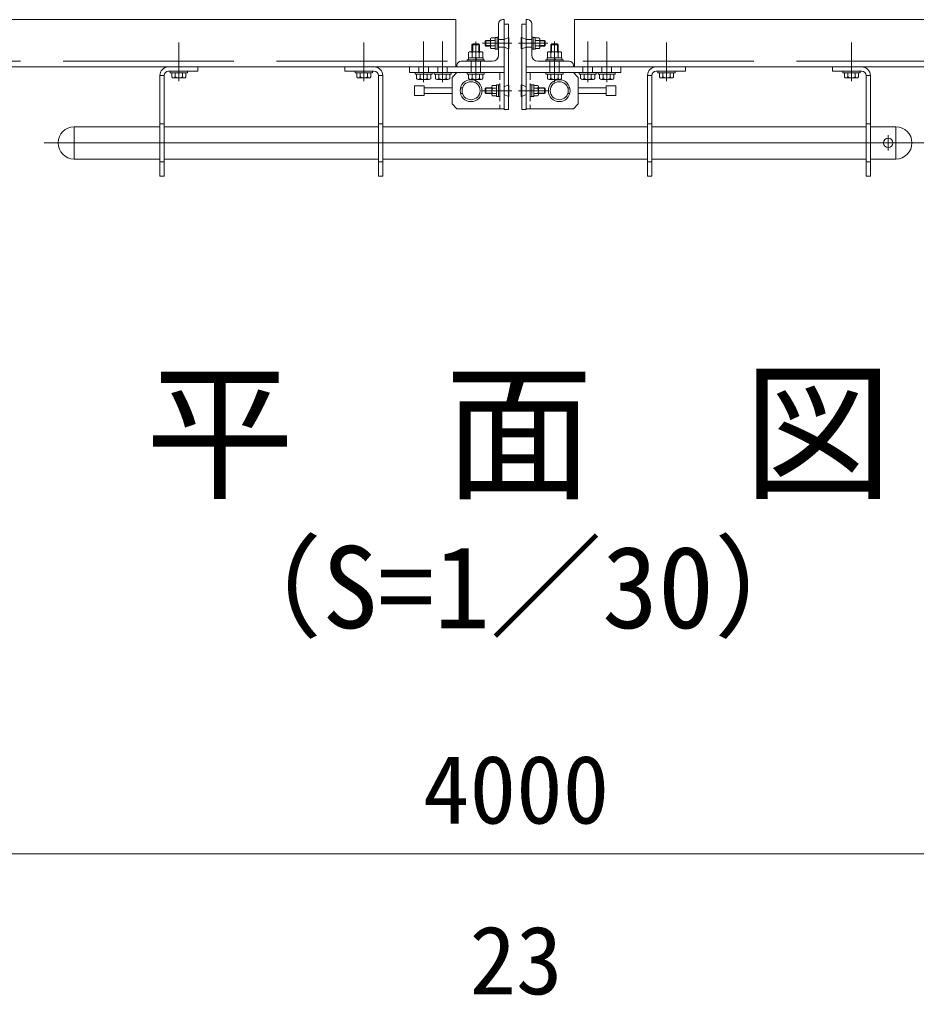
# Model space of a CAD drawing. Units: millimetres, scale not verified. Extents: x -6300 to 6300, y -4455 to 4455.
# Drawn here: x -2572 to -1626, y 2423 to 3452 of the extents above; entities that cross this region are included whole.
import ezdxf
from ezdxf.enums import TextEntityAlignment as Align

# ---------------------------------------------------------------- set-up
doc = ezdxf.new("R2010")
doc.units = ezdxf.units.MM
doc.header["$LTSCALE"] = 30
for name, pattern in [('DASHED', [7.5, 6, -1.5]), ('USER1', [50.8, 31.75, -6.35, 6.35, -6.35]), ('USER2', [0.375, 0.25, -0.125])]:
    doc.linetypes.add(name, pattern=pattern)
for name, color, linetype, lineweight in [('0-0_D-STR1', 1, 'Continuous', 18), ('0-1_D-BMK', 2, 'USER1', 13), ('0-5_D-STR-DIM', 7, 'Continuous', 9), ('0-7_D-STR3', 3, 'Continuous', 13), ('0-A_D-TTL-TXT', 7, 'Continuous', 18)]:
    doc.layers.add(name, color=color, linetype=linetype, lineweight=lineweight)
doc.styles.add('ＭＳ ゴシック', font='')
doc.styles.get('ＭＳ ゴシック').set_extended_font_data('MS Gothic')

msp = doc.modelspace()

# ---------------------------------------------------------------- linework, layer by layer
at = {"layer": '0-0_D-STR1'}
for p, q in [((-3329.1, 3451.86), (-2112.01, 3451.86)), ((-2112.01, 3451.86), (-2112.01, 3401.86)), ((-2067.01, 3414.36), (-2067.01, 3447.36)), ((-2032.01, 3414.36), (-2032.01, 3447.36)), ((-1987.01, 3451.86), (-1987.01, 3401.86)), ((-769.82, 3451.86), (-1987.01, 3451.86)), ((-2106.51, 3407.86), (-2073.51, 3407.86)), ((-1992.51, 3407.86), (-2025.51, 3407.86)), ((-3910.01, 3401.86), (-2112.01, 3401.86)), ((-189.01, 3401.86), (-1987.01, 3401.86))]:
    msp.add_line(p, q, dxfattribs=at)
at = {"layer": '0-0_D-STR1', "linetype": 'DASHED'}
for p, q in [((-2067.01, 3430.86), (-2061.01, 3430.86)), ((-2032.01, 3430.86), (-2038.01, 3430.86)), ((-2067.01, 3422.86), (-2061.01, 3422.86)), ((-2032.01, 3422.86), (-2038.01, 3422.86)), ((-2975.98, 3407.86), (-2112.01, 3407.86)), ((-2096.01, 3407.86), (-2096.01, 3401.86)), ((-2086.01, 3407.86), (-2086.01, 3401.86)), ((-2013.01, 3407.86), (-2013.01, 3401.86)), ((-2003.01, 3407.86), (-2003.01, 3401.86)), ((-1123.03, 3407.86), (-1987.01, 3407.86))]:
    msp.add_line(p, q, dxfattribs=at)
at = {"layer": '0-0_D-STR1'}
for points in [[(-2062.51, 3451.86), (-2061.01, 3451.86), (-2061.01, 3401.86), (-2111.01, 3401.86), (-2111.01, 3403.36)], [(-2036.51, 3451.86), (-2038.01, 3451.86), (-2038.01, 3401.86), (-1988.01, 3401.86), (-1988.01, 3403.36)]]:
    msp.add_lwpolyline(points, dxfattribs=at)
for centre, radius, start, end in [((-2062.51, 3447.36), 4.5, 90, 180), ((-2036.51, 3447.36), 4.5, 0, 90), ((-2106.51, 3403.36), 4.5, 90, 180), ((-2073.51, 3414.36), 6.5, 270, 0), ((-2025.51, 3414.36), 6.5, 180, 270), ((-1992.51, 3403.36), 4.5, 0, 90)]:
    msp.add_arc(centre, radius, start, end, dxfattribs=at)
at = {"layer": '0-1_D-BMK'}
for p, q in [((-2404.01, 3386.77), (-2404.01, 3427.77)), ((-2209.01, 3386.77), (-2209.01, 3427.77)), ((-2146.01, 3385.86), (-2146.01, 3428.76)), ((-2126.01, 3385.86), (-2126.01, 3428.76)), ((-2091.01, 3385.86), (-2091.01, 3428.76)), ((-2053.01, 3426.86), (-2084.01, 3426.86)), ((-2046.01, 3426.86), (-2015.01, 3426.86)), ((-2008.01, 3385.86), (-2008.01, 3428.76)), ((-1973, 3385.86), (-1973, 3428.76)), ((-1953, 3385.86), (-1953, 3428.76)), ((-1890.01, 3386.77), (-1890.01, 3427.77)), ((-1695.01, 3386.77), (-1695.01, 3427.77)), ((-2053.01, 3376.86), (-2084.01, 3376.86)), ((-2046.01, 3376.86), (-2015.01, 3376.86)), ((-1656.25, 3313.71), (-1656.25, 3329.93)), ((-1615.5, 3321.86), (-2546, 3321.86))]:
    msp.add_line(p, q, dxfattribs=at)
at = {"layer": '0-5_D-STR-DIM'}
msp.add_line((-3989.51, 2572.76), (-109.51, 2572.76), dxfattribs=at)
at = {"layer": '0-7_D-STR3'}
for p, q in [((-2061.01, 3446.86), (-2061.01, 3356.86)), ((-2038.01, 3446.86), (-2038.01, 3356.86)), ((-2095.01, 3425.06), (-2093.81, 3426.26)), ((-2095.01, 3417.96), (-2095.01, 3425.06)), ((-2094.26, 3417.96), (-2094.26, 3425.81)), ((-2093.81, 3426.26), (-2088.21, 3426.26)), ((-2087.76, 3417.96), (-2087.76, 3425.81)), ((-2087.01, 3417.96), (-2087.01, 3425.06)), ((-2080.51, 3429.86), (-2081.01, 3429.36)), ((-2081.01, 3424.36), (-2081.01, 3429.36)), ((-2075.61, 3429.36), (-2081.01, 3429.36)), ((-2075.61, 3429.86), (-2080.51, 3429.86)), ((-2080.51, 3429.86), (-2080.51, 3423.86)), ((-2075.61, 3422.7), (-2075.61, 3431.02)), ((-2074.72, 3429.66), (-2070.61, 3429.66)), ((-2056.51, 3432.86), (-2061.01, 3430.83)), ((-2056.51, 3432.86), (-2056.51, 3420.86)), ((-2056.01, 3432.86), (-2056.51, 3432.86)), ((-2056.01, 3428.96), (-2056.51, 3428.75)), ((-2056.01, 3424.76), (-2056.51, 3424.97)), ((-2056.01, 3432.86), (-2056.01, 3420.86)), ((-2043.01, 3432.86), (-2043.01, 3420.86)), ((-2043.01, 3432.86), (-2042.51, 3432.86)), ((-2043.01, 3428.96), (-2042.51, 3428.75)), ((-2043.01, 3424.76), (-2042.51, 3424.97)), ((-2042.51, 3432.86), (-2038.01, 3430.83)), ((-2042.51, 3432.86), (-2042.51, 3420.86)), ((-2024.29, 3429.66), (-2028.41, 3429.66)), ((-2023.41, 3422.7), (-2023.41, 3431.02)), ((-2023.41, 3429.86), (-2018.51, 3429.86)), ((-2023.41, 3429.36), (-2018.01, 3429.36)), ((-2018.51, 3429.86), (-2018.01, 3429.36)), ((-2018.51, 3429.86), (-2018.51, 3423.86)), ((-2018.01, 3424.36), (-2018.01, 3429.36)), ((-2012.01, 3425.06), (-2010.81, 3426.26)), ((-2012.01, 3417.96), (-2012.01, 3425.06)), ((-2011.26, 3417.96), (-2011.26, 3425.81)), ((-2010.81, 3426.26), (-2005.21, 3426.26)), ((-2004.76, 3417.96), (-2004.76, 3425.81)), ((-2004.01, 3417.96), (-2004.01, 3425.06)), ((-2098.51, 3411.46), (-2098.51, 3417.26)), ((-2085.23, 3417.96), (-2096.77, 3417.96)), ((-2094.76, 3411.46), (-2094.76, 3417.26)), ((-2087.26, 3411.46), (-2087.26, 3417.26)), ((-2083.51, 3411.46), (-2083.51, 3417.26)), ((-2075.61, 3424.36), (-2081.01, 3424.36)), ((-2080.51, 3423.86), (-2081.01, 3424.36)), ((-2075.61, 3423.86), (-2080.51, 3423.86)), ((-2074.72, 3424.06), (-2070.61, 3424.06)), ((-2056.51, 3420.86), (-2060.98, 3422.86)), ((-2056.01, 3420.86), (-2056.51, 3420.86)), ((-2043.01, 3420.86), (-2042.51, 3420.86)), ((-2042.51, 3420.86), (-2038.03, 3422.86)), ((-2024.29, 3424.06), (-2028.41, 3424.06)), ((-2023.41, 3424.36), (-2018.01, 3424.36)), ((-2023.41, 3423.86), (-2018.51, 3423.86)), ((-2018.51, 3423.86), (-2018.01, 3424.36)), ((-2015.51, 3411.46), (-2015.51, 3417.26)), ((-2002.23, 3417.96), (-2013.77, 3417.96)), ((-2011.76, 3411.46), (-2011.76, 3417.26)), ((-2004.26, 3411.46), (-2004.26, 3417.26)), ((-2000.51, 3411.46), (-2000.51, 3417.26)), ((-2100.01, 3407.86), (-2082.01, 3407.86)), ((-2082.01, 3407.86), (-2100.01, 3407.86)), ((-2083.51, 3411.46), (-2098.51, 3411.46)), ((-2090.63, 3409.46), (-2091.78, 3411.46)), ((-2089.94, 3409.46), (-2091.09, 3411.46)), ((-2017.01, 3407.86), (-1999.01, 3407.86)), ((-1999.01, 3407.86), (-2017.01, 3407.86)), ((-2000.51, 3411.46), (-2015.51, 3411.46)), ((-2007.63, 3409.46), (-2008.78, 3411.46)), ((-2006.94, 3409.46), (-2008.09, 3411.46)), ((-2415.01, 3401.86), (-2384.01, 3401.86)), ((-2384.01, 3397.36), (-2415.01, 3397.36)), ((-2411.51, 3391.34), (-2411.51, 3395.76)), ((-2396.51, 3395.76), (-2411.51, 3395.76)), ((-2407.77, 3391.34), (-2407.77, 3395.76)), ((-2400.25, 3391.34), (-2400.25, 3395.76)), ((-2396.51, 3391.34), (-2396.51, 3395.76)), ((-2384.01, 3397.36), (-2384.01, 3401.86)), ((-2229.01, 3397.36), (-2229.01, 3401.86)), ((-2229.01, 3401.86), (-2198.01, 3401.86)), ((-2229.01, 3397.36), (-2198.01, 3397.36)), ((-2216.51, 3391.34), (-2216.51, 3395.76)), ((-2201.51, 3395.76), (-2216.51, 3395.76)), ((-2212.76, 3391.34), (-2212.76, 3395.76)), ((-2205.25, 3391.34), (-2205.25, 3395.76)), ((-2201.51, 3391.34), (-2201.51, 3395.76)), ((-2153.51, 3389.84), (-2153.51, 3394.26)), ((-2153.51, 3394.26), (-2138.51, 3394.26)), ((-2149.77, 3389.84), (-2149.77, 3394.26)), ((-2142.25, 3389.84), (-2142.25, 3394.26)), ((-2138.51, 3389.84), (-2138.51, 3394.26)), ((-2133.51, 3389.84), (-2133.51, 3394.26)), ((-2133.51, 3394.26), (-2118.51, 3394.26)), ((-2129.77, 3389.84), (-2129.77, 3394.26)), ((-2122.25, 3389.84), (-2122.25, 3394.26)), ((-2118.51, 3389.84), (-2118.51, 3394.26)), ((-2111.01, 3395.86), (-2116.01, 3390.86)), ((-2061.01, 3395.86), (-2111.01, 3395.86)), ((-2098.51, 3389.84), (-2098.51, 3394.26)), ((-2098.51, 3394.26), (-2083.51, 3394.26)), ((-2094.76, 3389.84), (-2094.76, 3394.26)), ((-2087.25, 3389.84), (-2087.25, 3394.26)), ((-2083.51, 3389.84), (-2083.51, 3394.26)), ((-1988.01, 3395.86), (-2038.01, 3395.86)), ((-2015.51, 3389.84), (-2015.51, 3394.26)), ((-2000.51, 3394.26), (-2015.51, 3394.26)), ((-2011.76, 3389.84), (-2011.76, 3394.26)), ((-2004.25, 3389.84), (-2004.25, 3394.26)), ((-2000.51, 3389.84), (-2000.51, 3394.26)), ((-1988.01, 3395.86), (-1983.01, 3390.86)), ((-1980.5, 3389.84), (-1980.5, 3394.26)), ((-1965.5, 3394.26), (-1980.5, 3394.26)), ((-1976.76, 3389.84), (-1976.76, 3394.26)), ((-1969.24, 3389.84), (-1969.24, 3394.26)), ((-1965.5, 3389.84), (-1965.5, 3394.26)), ((-1960.5, 3389.84), (-1960.5, 3394.26)), ((-1945.5, 3394.26), (-1960.5, 3394.26)), ((-1956.76, 3389.84), (-1956.76, 3394.26)), ((-1949.24, 3389.84), (-1949.24, 3394.26)), ((-1945.5, 3389.84), (-1945.5, 3394.26)), ((-1901.01, 3401.86), (-1870.01, 3401.86)), ((-1870.01, 3397.36), (-1901.01, 3397.36)), ((-1897.51, 3391.34), (-1897.51, 3395.76)), ((-1882.51, 3395.76), (-1897.51, 3395.76)), ((-1893.76, 3391.34), (-1893.76, 3395.76)), ((-1886.25, 3391.34), (-1886.25, 3395.76)), ((-1882.51, 3391.34), (-1882.51, 3395.76)), ((-1870.01, 3397.36), (-1870.01, 3401.86)), ((-1715.01, 3397.36), (-1715.01, 3401.86)), ((-1715.01, 3401.86), (-1684.01, 3401.86)), ((-1715.01, 3397.36), (-1684.01, 3397.36)), ((-1702.51, 3391.34), (-1702.51, 3395.76)), ((-1687.51, 3395.76), (-1702.51, 3395.76)), ((-1698.76, 3391.34), (-1698.76, 3395.76)), ((-1691.25, 3391.34), (-1691.25, 3395.76)), ((-1687.51, 3391.34), (-1687.51, 3395.76)), ((-2424.01, 3286.86), (-2424.01, 3392.86)), ((-2419.51, 3392.86), (-2424.01, 3392.86)), ((-2419.51, 3286.86), (-2419.51, 3392.86)), ((-2398.38, 3390.26), (-2409.64, 3390.26)), ((-2203.38, 3390.26), (-2214.63, 3390.26)), ((-2193.51, 3392.86), (-2189.01, 3392.86)), ((-2193.51, 3286.86), (-2193.51, 3392.86)), ((-2189.01, 3286.86), (-2189.01, 3392.86)), ((-2151.64, 3388.76), (-2140.38, 3388.76)), ((-2131.64, 3388.76), (-2120.38, 3388.76)), ((-2116.01, 3390.86), (-2116.01, 3362.86)), ((-2096.63, 3388.76), (-2085.38, 3388.76)), ((-2002.38, 3388.76), (-2013.63, 3388.76)), ((-1983.01, 3390.86), (-1983.01, 3362.86)), ((-1967.37, 3388.76), (-1978.63, 3388.76)), ((-1947.37, 3388.76), (-1958.63, 3388.76)), ((-1910.01, 3286.86), (-1910.01, 3392.86)), ((-1905.51, 3392.86), (-1910.01, 3392.86)), ((-1905.51, 3286.86), (-1905.51, 3392.86)), ((-1884.38, 3390.26), (-1895.63, 3390.26)), ((-1689.38, 3390.26), (-1700.63, 3390.26)), ((-1679.51, 3392.86), (-1675.01, 3392.86)), ((-1679.51, 3286.86), (-1679.51, 3392.86)), ((-1675.01, 3286.86), (-1675.01, 3392.86)), ((-2155.51, 3371.86), (-2155.51, 3381.86)), ((-2145.51, 3381.86), (-2155.51, 3381.86)), ((-2145.51, 3371.86), (-2145.51, 3381.86)), ((-2145.51, 3379.86), (-2116.01, 3379.86)), ((-2116.01, 3373.86), (-2145.51, 3373.86)), ((-2107.11, 3379.86), (-2105.02, 3379.86)), ((-2105.02, 3373.86), (-2107.11, 3373.86)), ((-2080.51, 3379.86), (-2081.01, 3379.36)), ((-2081.01, 3374.36), (-2081.01, 3379.36)), ((-2074.11, 3379.36), (-2081.01, 3379.36)), ((-2074.11, 3374.36), (-2081.01, 3374.36)), ((-2080.51, 3373.86), (-2081.01, 3374.36)), ((-2074.11, 3379.86), (-2080.51, 3379.86)), ((-2080.51, 3379.86), (-2080.51, 3373.86)), ((-2074.11, 3373.86), (-2080.51, 3373.86)), ((-2074.11, 3372.7), (-2074.11, 3381.02)), ((-2073.22, 3379.66), (-2069.11, 3379.66)), ((-2073.22, 3374.06), (-2069.11, 3374.06)), ((-2056.51, 3382.86), (-2061.01, 3380.83)), ((-2056.51, 3382.86), (-2056.51, 3370.86)), ((-2056.01, 3382.86), (-2056.51, 3382.86)), ((-2056.01, 3378.96), (-2056.51, 3378.75)), ((-2056.01, 3374.76), (-2056.51, 3374.97)), ((-2056.01, 3382.86), (-2056.01, 3370.86)), ((-2043.01, 3382.86), (-2043.01, 3370.86)), ((-2043.01, 3382.86), (-2042.51, 3382.86)), ((-2043.01, 3378.96), (-2042.51, 3378.75)), ((-2043.01, 3374.76), (-2042.51, 3374.97)), ((-2042.51, 3382.86), (-2038.01, 3380.83)), ((-2042.51, 3382.86), (-2042.51, 3370.86)), ((-2025.79, 3379.66), (-2029.91, 3379.66)), ((-2025.79, 3374.06), (-2029.91, 3374.06)), ((-2024.91, 3372.7), (-2024.91, 3381.02)), ((-2024.91, 3379.86), (-2018.51, 3379.86)), ((-2024.91, 3379.36), (-2018.01, 3379.36)), ((-2024.91, 3374.36), (-2018.01, 3374.36)), ((-2024.91, 3373.86), (-2018.51, 3373.86)), ((-2018.51, 3379.86), (-2018.01, 3379.36)), ((-2018.51, 3379.86), (-2018.51, 3373.86)), ((-2018.51, 3373.86), (-2018.01, 3374.36)), ((-2018.01, 3374.36), (-2018.01, 3379.36)), ((-1991.9, 3379.86), (-1993.99, 3379.86)), ((-1993.99, 3373.86), (-1991.9, 3373.86)), ((-1953.51, 3379.86), (-1983.01, 3379.86)), ((-1983.01, 3373.86), (-1953.51, 3373.86)), ((-1953.51, 3371.86), (-1953.51, 3381.86)), ((-1953.51, 3381.86), (-1943.51, 3381.86)), ((-1943.51, 3371.86), (-1943.51, 3381.86)), ((-2145.51, 3371.86), (-2155.51, 3371.86)), ((-2056.51, 3370.86), (-2060.98, 3372.86)), ((-2056.01, 3370.86), (-2056.51, 3370.86)), ((-2043.01, 3370.86), (-2042.51, 3370.86)), ((-2042.51, 3370.86), (-2038.03, 3372.86)), ((-1953.51, 3371.86), (-1943.51, 3371.86)), ((-2111.01, 3357.86), (-2116.01, 3362.86)), ((-2111.01, 3357.86), (-2061.01, 3357.86)), ((-2061.01, 3356.86), (-2056.51, 3356.86)), ((-2038.01, 3356.86), (-2042.51, 3356.86)), ((-1988.01, 3357.86), (-2038.01, 3357.86)), ((-1988.01, 3357.86), (-1983.01, 3362.86)), ((-2514.25, 3338.86), (-2514.25, 3304.86)), ((-2424.01, 3338.86), (-2514.25, 3338.86)), ((-2193.51, 3338.86), (-2419.51, 3338.86)), ((-1910.01, 3338.86), (-2189.01, 3338.86)), ((-1679.51, 3338.86), (-1905.51, 3338.86)), ((-1648.25, 3338.86), (-1675.01, 3338.86)), ((-1648.25, 3338.86), (-1648.25, 3304.86)), ((-2424.01, 3304.86), (-2514.25, 3304.86)), ((-2193.51, 3304.86), (-2419.51, 3304.86)), ((-1910.01, 3304.86), (-2189.01, 3304.86)), ((-1679.51, 3304.86), (-1905.51, 3304.86)), ((-1648.25, 3304.86), (-1675.01, 3304.86)), ((-2419.51, 3286.86), (-2424.01, 3286.86)), ((-2193.51, 3286.86), (-2189.01, 3286.86)), ((-1905.51, 3286.86), (-1910.01, 3286.86)), ((-1679.51, 3286.86), (-1675.01, 3286.86))]:
    msp.add_line(p, q, dxfattribs=at)
at = {"layer": '0-7_D-STR3', "linetype": 'DASHED'}
for p, q in [((-2151.01, 3395.86), (-2151.01, 3401.86)), ((-2141.01, 3395.86), (-2141.01, 3401.86)), ((-2131.01, 3395.86), (-2131.01, 3401.86)), ((-2121.01, 3395.86), (-2121.01, 3401.86)), ((-2096.01, 3395.86), (-2096.01, 3401.86)), ((-2086.01, 3395.86), (-2086.01, 3401.86)), ((-2013.01, 3395.86), (-2013.01, 3401.86)), ((-2003.01, 3395.86), (-2003.01, 3401.86)), ((-1978, 3395.86), (-1978, 3401.86)), ((-1968, 3395.86), (-1968, 3401.86)), ((-1958, 3395.86), (-1958, 3401.86)), ((-1948, 3395.86), (-1948, 3401.86)), ((-2419.51, 3341.86), (-2424.01, 3341.86)), ((-2193.51, 3341.86), (-2189.01, 3341.86)), ((-1905.51, 3341.86), (-1910.01, 3341.86)), ((-1679.51, 3341.86), (-1675.01, 3341.86)), ((-2419.51, 3301.86), (-2424.01, 3301.86)), ((-2193.51, 3301.86), (-2189.01, 3301.86)), ((-1905.51, 3301.86), (-1910.01, 3301.86)), ((-1679.51, 3301.86), (-1675.01, 3301.86))]:
    msp.add_line(p, q, dxfattribs=at)
at = {"layer": '0-7_D-STR3', "linetype": 'USER2'}
for p, q in [((-2065.51, 3395.86), (-2065.51, 3357.86)), ((-2033.51, 3395.86), (-2033.51, 3357.86))]:
    msp.add_line(p, q, dxfattribs=at)
at = {"layer": '0-7_D-STR3'}
for points in [[(-2061.01, 3446.86), (-2056.51, 3446.86), (-2056.51, 3356.86)], [(-2038.01, 3446.86), (-2042.51, 3446.86), (-2042.51, 3356.86)], [(-2095.01, 3425.06), (-2087.01, 3425.06), (-2088.21, 3426.26)], [(-2074.72, 3421.34), (-2070.61, 3421.34), (-2070.61, 3432.39), (-2074.72, 3432.39)], [(-2024.29, 3421.34), (-2028.41, 3421.34), (-2028.41, 3432.39), (-2024.29, 3432.39)], [(-2012.01, 3425.06), (-2004.01, 3425.06), (-2005.21, 3426.26)], [(-2082.01, 3407.86), (-2082.01, 3409.46), (-2100.01, 3409.46), (-2100.01, 3407.86)], [(-2083.31, 3409.46), (-2098.71, 3409.46), (-2098.71, 3411.46)], [(-2083.31, 3409.46), (-2083.31, 3411.46), (-2098.71, 3411.46)], [(-1999.01, 3407.86), (-1999.01, 3409.46), (-2017.01, 3409.46), (-2017.01, 3407.86)], [(-2000.31, 3409.46), (-2015.71, 3409.46), (-2015.71, 3411.46)], [(-2000.31, 3409.46), (-2000.31, 3411.46), (-2015.71, 3411.46)], [(-2073.22, 3371.34), (-2069.11, 3371.34), (-2069.11, 3382.39), (-2073.22, 3382.39)], [(-2025.79, 3371.34), (-2029.91, 3371.34), (-2029.91, 3382.39), (-2025.79, 3382.39)]]:
    msp.add_lwpolyline(points, dxfattribs=at)
for points in [[(-2068.61, 3432.96), (-2070.61, 3432.96), (-2070.61, 3420.76), (-2068.61, 3420.76)], [(-2067.01, 3433.11), (-2068.61, 3433.11), (-2068.61, 3420.61), (-2067.01, 3420.61)], [(-2032.01, 3433.11), (-2030.41, 3433.11), (-2030.41, 3420.61), (-2032.01, 3420.61)], [(-2030.41, 3432.96), (-2028.41, 3432.96), (-2028.41, 3420.76), (-2030.41, 3420.76)], [(-2413.01, 3397.36), (-2413.01, 3395.76), (-2395.01, 3395.76), (-2395.01, 3397.36)], [(-2218.01, 3397.36), (-2218.01, 3395.76), (-2200.01, 3395.76), (-2200.01, 3397.36)], [(-2061.01, 3401.86), (-2061.01, 3395.86), (-2161.01, 3395.86), (-2161.01, 3401.86)], [(-2137.01, 3394.26), (-2155.01, 3394.26), (-2155.01, 3395.86), (-2137.01, 3395.86)], [(-2117.01, 3394.26), (-2135.01, 3394.26), (-2135.01, 3395.86), (-2117.01, 3395.86)], [(-2082.01, 3394.26), (-2100.01, 3394.26), (-2100.01, 3395.86), (-2082.01, 3395.86)], [(-2038.01, 3401.86), (-2038.01, 3395.86), (-1938.01, 3395.86), (-1938.01, 3401.86)], [(-2017.01, 3394.26), (-1999.01, 3394.26), (-1999.01, 3395.86), (-2017.01, 3395.86)], [(-1982, 3394.26), (-1964, 3394.26), (-1964, 3395.86), (-1982, 3395.86)], [(-1962, 3394.26), (-1944, 3394.26), (-1944, 3395.86), (-1962, 3395.86)], [(-1899.01, 3397.36), (-1899.01, 3395.76), (-1881.01, 3395.76), (-1881.01, 3397.36)], [(-1704.01, 3397.36), (-1704.01, 3395.76), (-1686.01, 3395.76), (-1686.01, 3397.36)], [(-2067.11, 3382.96), (-2069.11, 3382.96), (-2069.11, 3370.76), (-2067.11, 3370.76)], [(-2065.51, 3383.11), (-2067.11, 3383.11), (-2067.11, 3370.61), (-2065.51, 3370.61)], [(-2033.51, 3383.11), (-2031.91, 3383.11), (-2031.91, 3370.61), (-2033.51, 3370.61)], [(-2031.91, 3382.96), (-2029.91, 3382.96), (-2029.91, 3370.76), (-2031.91, 3370.76)]]:
    msp.add_lwpolyline(points, close=True, dxfattribs=at)
for centre, radius in [((-2096.01, 3376.86), 11.5), ((-2096.01, 3376.86), 9.5), ((-2003.01, 3376.86), 11.5), ((-2003.01, 3376.86), 9.5), ((-1656.25, 3321.86), 5)]:
    msp.add_circle(centre, radius, dxfattribs=at)
for centre, radius, start, end in [((-2070.73, 3426.86), 4.88, 144.98342, 215.01658), ((-2074.11, 3431.02), 1.49, 114.09089, 245.90911), ((-2024.9, 3431.02), 1.49, 294.09089, 65.90911), ((-2028.28, 3426.86), 4.88, 324.98342, 35.01658), ((-2096.63, 3415.12), 2.85, 48.86505, 131.13495), ((-2091.01, 3407.57), 10.39, 68.85295, 111.14705), ((-2085.38, 3415.12), 2.85, 48.83491, 131.16509), ((-2074.11, 3422.7), 1.49, 114.09089, 245.90911), ((-2024.9, 3422.7), 1.49, 294.09089, 65.90911), ((-2013.63, 3415.12), 2.85, 48.86505, 131.13495), ((-2008.01, 3407.57), 10.39, 68.85295, 111.14705), ((-2002.38, 3415.12), 2.85, 48.83491, 131.16509), ((-2415.01, 3392.86), 9, 90, 180), ((-2415.01, 3392.86), 4.5, 90, 180), ((-2198.01, 3392.86), 9, 0, 90), ((-2198.01, 3392.86), 4.5, 0, 90), ((-1901.01, 3392.86), 9, 90, 180), ((-1901.01, 3392.86), 4.5, 90, 180), ((-1684.01, 3392.86), 9, 0, 90), ((-1684.01, 3392.86), 4.5, 0, 90), ((-2409.64, 3392.42), 2.16, 210, 330), ((-2404.01, 3397.34), 7.08, 237.93138, 302.06862), ((-2398.38, 3392.42), 2.16, 210, 330), ((-2214.63, 3392.42), 2.16, 210, 330), ((-2209.01, 3397.34), 7.08, 237.93138, 302.06862), ((-2203.38, 3392.42), 2.16, 210, 330), ((-2151.64, 3390.92), 2.16, 210, 330), ((-2146.01, 3395.84), 7.08, 237.93138, 302.06862), ((-2140.38, 3390.92), 2.16, 210, 330), ((-2131.64, 3390.92), 2.16, 210, 330), ((-2126.01, 3395.84), 7.08, 237.93138, 302.06862), ((-2120.38, 3390.92), 2.16, 210, 330), ((-2096.63, 3390.92), 2.16, 210, 330), ((-2091.01, 3395.84), 7.08, 237.93138, 302.06862), ((-2085.38, 3390.92), 2.16, 210, 330), ((-2013.63, 3390.92), 2.16, 210, 330), ((-2008.01, 3395.84), 7.08, 237.93138, 302.06862), ((-2002.38, 3390.92), 2.16, 210, 330), ((-1978.63, 3390.92), 2.16, 210, 330), ((-1973, 3395.84), 7.08, 237.93138, 302.06862), ((-1967.37, 3390.92), 2.16, 210, 330), ((-1958.63, 3390.92), 2.16, 210, 330), ((-1953, 3395.84), 7.08, 237.93138, 302.06862), ((-1947.37, 3390.92), 2.16, 210, 330), ((-1895.63, 3392.42), 2.16, 210, 330), ((-1890.01, 3397.34), 7.08, 237.93138, 302.06862), ((-1884.38, 3392.42), 2.16, 210, 330), ((-1700.63, 3392.42), 2.16, 210, 330), ((-1695.01, 3397.34), 7.08, 237.93138, 302.06862), ((-1689.38, 3392.42), 2.16, 210, 330), ((-2069.23, 3376.86), 4.88, 144.98342, 215.01658), ((-2072.61, 3381.02), 1.49, 114.09089, 245.90911), ((-2072.61, 3372.7), 1.49, 114.09089, 245.90911), ((-2026.4, 3381.02), 1.49, 294.09089, 65.90911), ((-2026.4, 3372.7), 1.49, 294.09089, 65.90911), ((-2029.78, 3376.86), 4.88, 324.98342, 35.01658), ((-2514.25, 3321.86), 17, 90, 270), ((-1648.25, 3321.86), 17, 270, 90)]:
    msp.add_arc(centre, radius, start, end, dxfattribs=at)

# ---------------------------------------------------------------- texts
at = {"layer": '0-5_D-STR-DIM', "style": 'ＭＳ ゴシック'}
for s, p in [('4000', (-2146.63, 2582.88)), ('23', (-2097.66, 2402.89))]:
    msp.add_text(s, height=72.14, dxfattribs=at).set_placement(p, align=Align.BOTTOM_LEFT)
at = {"layer": '0-A_D-TTL-TXT', "style": 'ＭＳ ゴシック'}
for s, height, p in [('平\u3000面\u3000図', 115.5, (-2439.35, 2924.22)), ('（S=1／30）', 86.66, (-2371.13, 2784.43))]:
    msp.add_text(s, height=height, dxfattribs=at).set_placement(p, align=Align.BOTTOM_LEFT)

doc.saveas('drawing.dxf')
